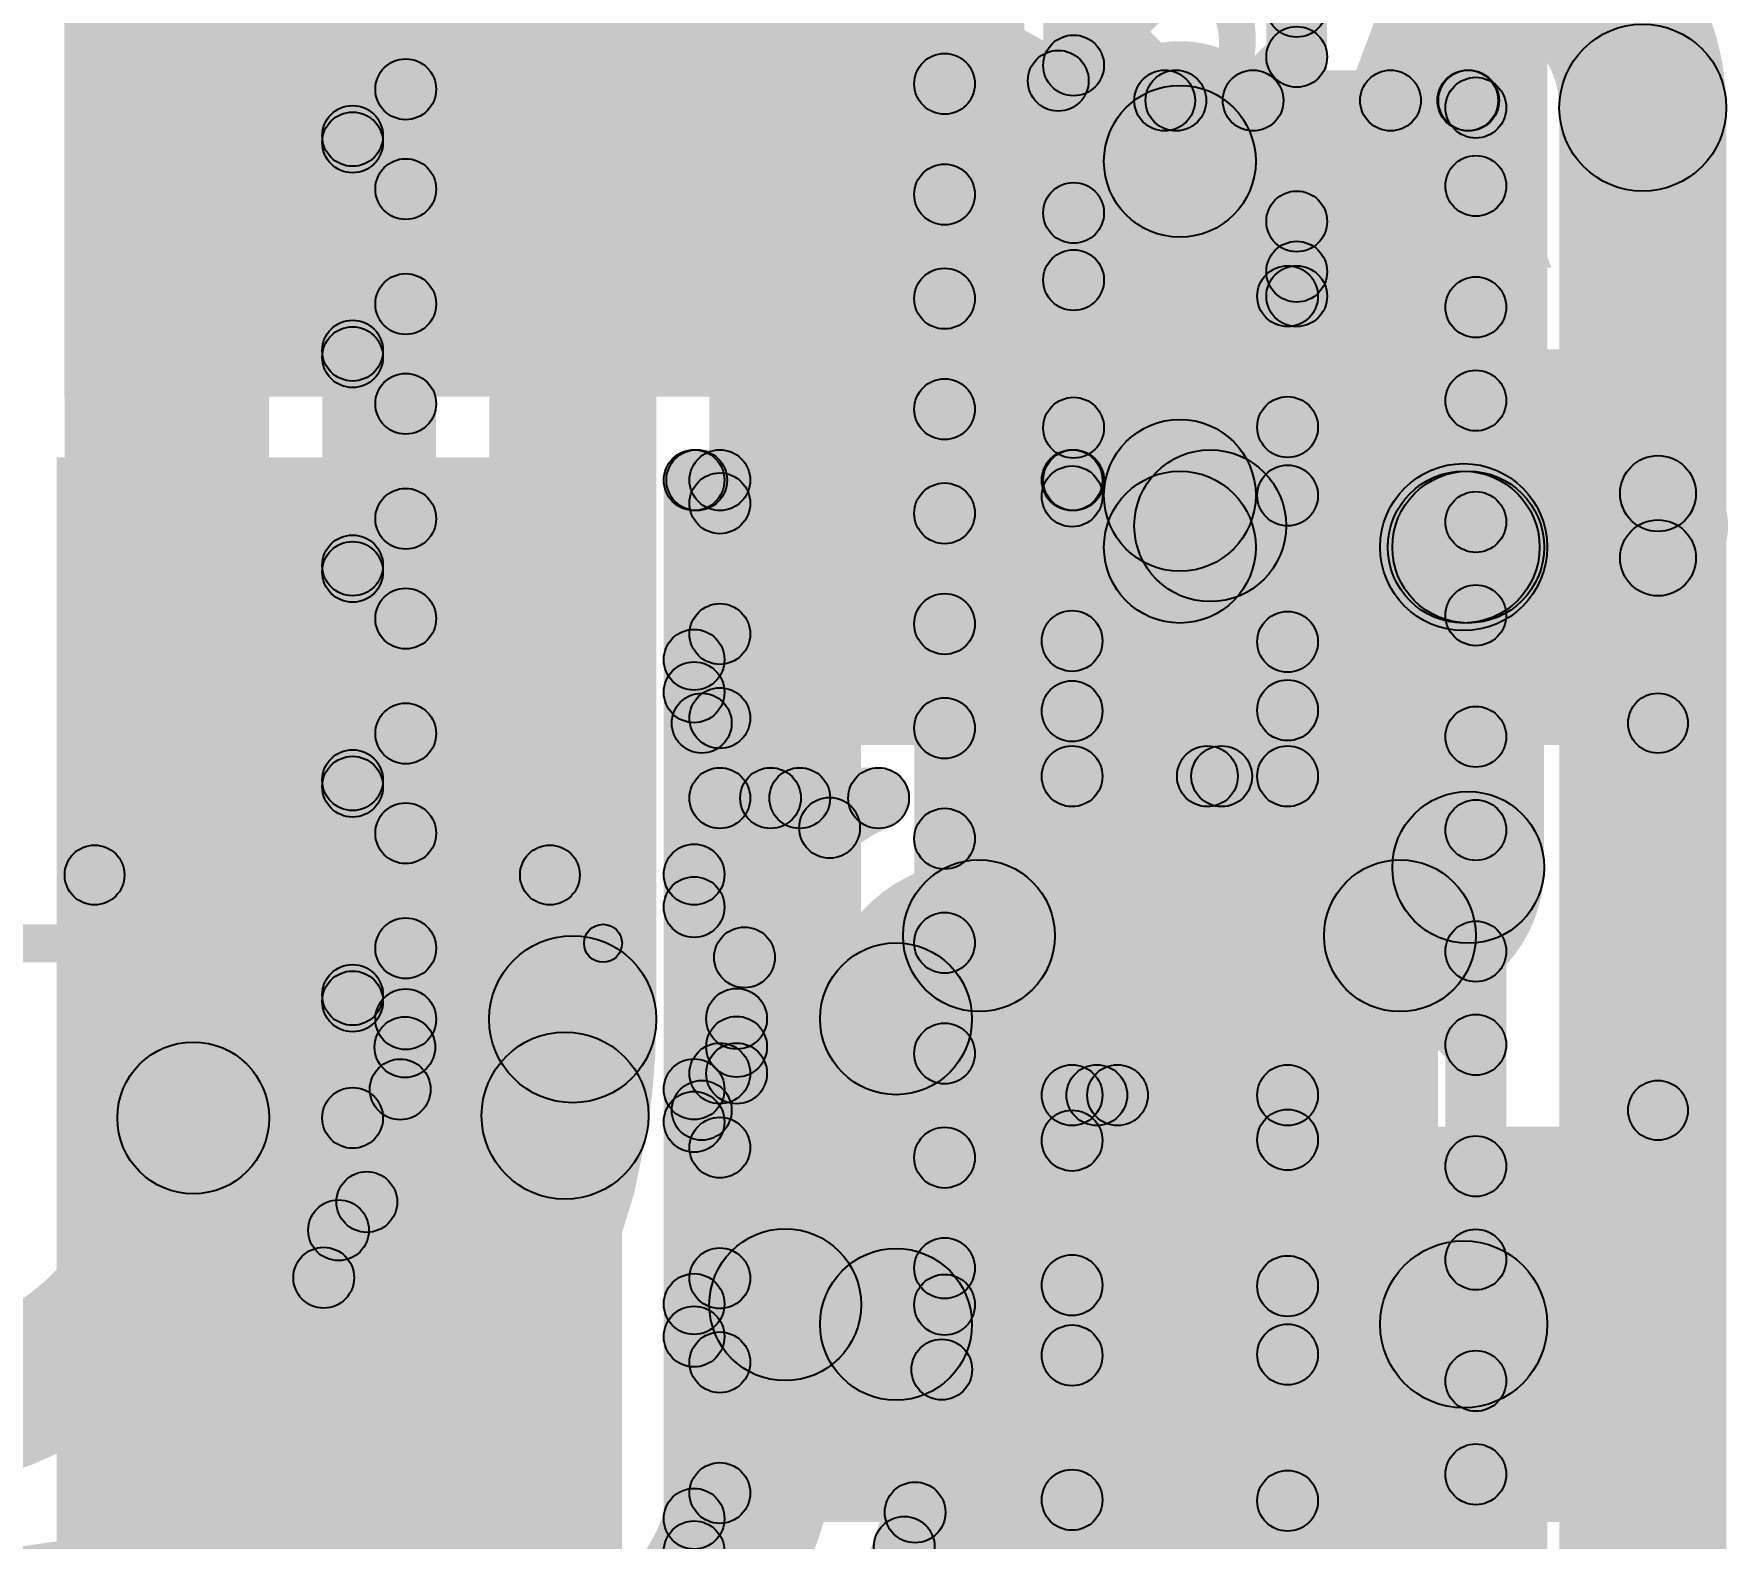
# Model space of a CAD drawing. Header units: millimetres. Extents: x -0.24 to 2.5, y 0 to 2.55.
# Drawn here: x 2.269 to 2.4922, y 0.2067 to 0.4048 of the extents above; entities that cross this region are included whole.
import ezdxf

# ---------------------------------------------------------------- set-up
doc = ezdxf.new("R2010")
doc.units = ezdxf.units.MM
doc.header["$MEASUREMENT"] = 0
for name, color, linetype in [('BottomLayer', 5, 'Continuous'), ('BottomSolder', 6, 'Continuous'), ('TopLayer', 1, 'Continuous'), ('TopOverlay', 2, 'Continuous'), ('TopPaste', 8, 'Continuous'), ('TopSolder', 216, 'Continuous'), ('ViaHoleLayer', 16, 'Continuous')]:
    doc.layers.add(name, color=color, linetype=linetype)

# ---------------------------------------------------------------- blocks, each defined once
blk = doc.blocks.new('RES_0805_84')
at = {"layer": 'TopLayer'}
for points in [[(-0.06, 0.025), (-0.02, 0.025), (-0.02, -0.025), (-0.06, -0.025)], [(0.02, 0.025), (0.06, 0.025), (0.06, -0.025), (0.02, -0.025)]]:
    blk.add_hatch(color=1, dxfattribs=at).paths.add_polyline_path(points)
at = {"layer": 'TopOverlay'}
h = blk.add_hatch(color=2, dxfattribs=at)
edge = h.paths.add_edge_path()
edge.add_arc((-0.065, 0.03), 0.003937, 0, 360)
h = blk.add_hatch(color=2, dxfattribs=at)
edge = h.paths.add_edge_path()
edge.add_arc((-0.065, 0.03), 0.003937, 0, 360)
for points in [[(0.065, 0.033937), (0.065, 0.026063), (-0.065, 0.026063), (-0.065, 0.033937)], [(-0.061063, -0.03), (-0.068937, -0.03), (-0.068937, 0.03), (-0.061063, 0.03)], [(0.068937, -0.03), (0.061063, -0.03), (0.061063, 0.03), (0.068937, 0.03)], [(0.065, -0.026063), (0.065, -0.033937), (-0.065, -0.033937), (-0.065, -0.026063)]]:
    blk.add_hatch(color=2, dxfattribs=at).paths.add_polyline_path(points)
h = blk.add_hatch(color=2, dxfattribs=at)
edge = h.paths.add_edge_path()
edge.add_arc((0.065, 0.03), 0.003937, 0, 360)
h = blk.add_hatch(color=2, dxfattribs=at)
edge = h.paths.add_edge_path()
edge.add_arc((0.065, 0.03), 0.003937, 0, 360)
h = blk.add_hatch(color=2, dxfattribs=at)
edge = h.paths.add_edge_path()
edge.add_arc((-0.065, -0.03), 0.003937, 0, 360)
h = blk.add_hatch(color=2, dxfattribs=at)
edge = h.paths.add_edge_path()
edge.add_arc((-0.065, -0.03), 0.003937, 0, 360)
h = blk.add_hatch(color=2, dxfattribs=at)
edge = h.paths.add_edge_path()
edge.add_arc((0.065, -0.03), 0.003937, 0, 360)
h = blk.add_hatch(color=2, dxfattribs=at)
edge = h.paths.add_edge_path()
edge.add_arc((0.065, -0.03), 0.003937, 0, 360)
at = {"layer": 'TopPaste'}
for points in [[(-0.06, 0.025), (-0.02, 0.025), (-0.02, -0.025), (-0.06, -0.025)], [(0.02, 0.025), (0.06, 0.025), (0.06, -0.025), (0.02, -0.025)]]:
    blk.add_hatch(color=8, dxfattribs=at).paths.add_polyline_path(points)
at = {"layer": 'TopSolder'}
for points in [[(-0.064, 0.029), (-0.016, 0.029), (-0.016, -0.029), (-0.064, -0.029)], [(0.016, 0.029), (0.064, 0.029), (0.064, -0.029), (0.016, -0.029)]]:
    blk.add_hatch(color=216, dxfattribs=at).paths.add_polyline_path(points)
at = {"layer": 'TopOverlay'}
for centre in [(-0.065, 0.03), (-0.065, 0.03), (0.065, 0.03), (0.065, 0.03), (-0.065, -0.03), (-0.065, -0.03), (0.065, -0.03), (0.065, -0.03)]:
    blk.add_circle(centre, 0.003937, dxfattribs=at)
blk = doc.blocks.new('SOT23_5_103')
at = {"layer": 'TopLayer'}
for points in [[(-0.07323, 0.04961), (-0.02913, 0.04961), (-0.02913, 0.0252), (-0.07323, 0.0252)], [(0.02913, 0.04961), (0.07323, 0.04961), (0.07323, 0.0252), (0.02913, 0.0252)], [(-0.07323, 0.0122), (-0.02913, 0.0122), (-0.02913, -0.0122), (-0.07323, -0.0122)], [(-0.07323, -0.0252), (-0.02913, -0.0252), (-0.02913, -0.04961), (-0.07323, -0.04961)], [(0.02913, -0.0252), (0.07323, -0.0252), (0.07323, -0.04961), (0.02913, -0.04961)]]:
    blk.add_hatch(color=1, dxfattribs=at).paths.add_polyline_path(points)
at = {"layer": 'TopOverlay'}
h = blk.add_hatch(color=2, dxfattribs=at)
edge = h.paths.add_edge_path()
edge.add_arc((-0.05824, 0.063), 0.005, 0, 360)
h = blk.add_hatch(color=2, dxfattribs=at)
edge = h.paths.add_edge_path()
edge.add_arc((-0.04976, 0.063), 0.005, 0, 360)
h = blk.add_hatch(color=2, dxfattribs=at)
edge = h.paths.add_edge_path()
edge.add_arc((-0.028, 0.063), 0.00394, 0, 360)
for points in [[(0.023, 0.06694), (0.023, 0.05906), (-0.028, 0.05906), (-0.028, 0.06694)], [(0.023, -0.05906), (0.023, -0.06694), (-0.028, -0.06694), (-0.028, -0.05906)]]:
    blk.add_hatch(color=2, dxfattribs=at).paths.add_polyline_path(points)
h = blk.add_hatch(color=2, dxfattribs=at)
edge = h.paths.add_edge_path()
edge.add_arc((0.023, 0.063), 0.00394, 0, 360)
h = blk.add_hatch(color=2, dxfattribs=at)
edge = h.paths.add_edge_path()
edge.add_arc((-0.028, -0.063), 0.00394, 0, 360)
h = blk.add_hatch(color=2, dxfattribs=at)
edge = h.paths.add_edge_path()
edge.add_arc((0.023, -0.063), 0.00394, 0, 360)
at = {"layer": 'TopPaste'}
for points in [[(-0.07323, 0.04961), (-0.02913, 0.04961), (-0.02913, 0.0252), (-0.07323, 0.0252)], [(0.02913, 0.04961), (0.07323, 0.04961), (0.07323, 0.0252), (0.02913, 0.0252)], [(-0.07323, 0.0122), (-0.02913, 0.0122), (-0.02913, -0.0122), (-0.07323, -0.0122)], [(-0.07323, -0.0252), (-0.02913, -0.0252), (-0.02913, -0.04961), (-0.07323, -0.04961)], [(0.02913, -0.0252), (0.07323, -0.0252), (0.07323, -0.04961), (0.02913, -0.04961)]]:
    blk.add_hatch(color=8, dxfattribs=at).paths.add_polyline_path(points)
at = {"layer": 'TopSolder'}
for points in [[(-0.07723, 0.05361), (-0.02513, 0.05361), (-0.02513, 0.0212), (-0.07723, 0.0212)], [(0.02513, 0.05361), (0.07723, 0.05361), (0.07723, 0.0212), (0.02513, 0.0212)], [(-0.07723, 0.0162), (-0.02513, 0.0162), (-0.02513, -0.0162), (-0.07723, -0.0162)], [(-0.07723, -0.0212), (-0.02513, -0.0212), (-0.02513, -0.05361), (-0.07723, -0.05361)], [(0.02513, -0.0212), (0.07723, -0.0212), (0.07723, -0.05361), (0.02513, -0.05361)]]:
    blk.add_hatch(color=216, dxfattribs=at).paths.add_polyline_path(points)
at = {"layer": 'TopOverlay', "const_width": 0.01}
blk.add_lwpolyline([(-0.04976, 0.063, 1), (-0.05824, 0.063, 1)], format="xyb", close=True, dxfattribs=at)
at = {"layer": 'TopOverlay'}
for centre, radius in [((-0.05824, 0.063), 0.005), ((-0.04976, 0.063), 0.005), ((-0.028, 0.063), 0.00394), ((0.023, 0.063), 0.00394), ((-0.028, -0.063), 0.00394), ((0.023, -0.063), 0.00394)]:
    blk.add_circle(centre, radius, dxfattribs=at)
blk = doc.blocks.new('C__1206_111')
at = {"layer": 'TopLayer'}
for points in [[(-0.08, 0.035), (-0.02, 0.035), (-0.02, -0.035), (-0.08, -0.035)], [(0.02, 0.035), (0.08, 0.035), (0.08, -0.035), (0.02, -0.035)]]:
    blk.add_hatch(color=1, dxfattribs=at).paths.add_polyline_path(points)
at = {"layer": 'TopOverlay'}
h = blk.add_hatch(color=2, dxfattribs=at)
edge = h.paths.add_edge_path()
edge.add_arc((-0.087, 0.042), 0.0025, 0, 360)
h = blk.add_hatch(color=2, dxfattribs=at)
edge = h.paths.add_edge_path()
edge.add_arc((-0.087, 0.042), 0.0025, 0, 360)
for points in [[(-0.087, 0.0395), (-0.087, 0.0445), (0.087, 0.0445), (0.087, 0.0395)], [(-0.0845, -0.042), (-0.0895, -0.042), (-0.0895, 0.042), (-0.0845, 0.042)], [(0.0895, -0.042), (0.0845, -0.042), (0.0845, 0.042), (0.0895, 0.042)], [(-0.087, -0.0445), (-0.087, -0.0395), (0.087, -0.0395), (0.087, -0.0445)]]:
    blk.add_hatch(color=2, dxfattribs=at).paths.add_polyline_path(points)
h = blk.add_hatch(color=2, dxfattribs=at)
edge = h.paths.add_edge_path()
edge.add_arc((0.087, 0.042), 0.0025, 0, 360)
h = blk.add_hatch(color=2, dxfattribs=at)
edge = h.paths.add_edge_path()
edge.add_arc((0.087, 0.042), 0.0025, 0, 360)
h = blk.add_hatch(color=2, dxfattribs=at)
edge = h.paths.add_edge_path()
edge.add_arc((-0.087, -0.042), 0.0025, 0, 360)
h = blk.add_hatch(color=2, dxfattribs=at)
edge = h.paths.add_edge_path()
edge.add_arc((-0.087, -0.042), 0.0025, 0, 360)
h = blk.add_hatch(color=2, dxfattribs=at)
edge = h.paths.add_edge_path()
edge.add_arc((0.087, -0.042), 0.0025, 0, 360)
h = blk.add_hatch(color=2, dxfattribs=at)
edge = h.paths.add_edge_path()
edge.add_arc((0.087, -0.042), 0.0025, 0, 360)
at = {"layer": 'TopPaste'}
for points in [[(-0.08, 0.035), (-0.02, 0.035), (-0.02, -0.035), (-0.08, -0.035)], [(0.02, 0.035), (0.08, 0.035), (0.08, -0.035), (0.02, -0.035)]]:
    blk.add_hatch(color=8, dxfattribs=at).paths.add_polyline_path(points)
at = {"layer": 'TopSolder'}
for points in [[(-0.084, 0.039), (-0.016, 0.039), (-0.016, -0.039), (-0.084, -0.039)], [(0.016, 0.039), (0.084, 0.039), (0.084, -0.039), (0.016, -0.039)]]:
    blk.add_hatch(color=216, dxfattribs=at).paths.add_polyline_path(points)
at = {"layer": 'TopOverlay'}
for centre in [(-0.087, 0.042), (-0.087, 0.042), (0.087, 0.042), (0.087, 0.042), (-0.087, -0.042), (-0.087, -0.042), (0.087, -0.042), (0.087, -0.042)]:
    blk.add_circle(centre, 0.0025, dxfattribs=at)

msp = doc.modelspace()

# ---------------------------------------------------------------- hatches: boundary and pattern name
at = {"layer": 'BottomLayer'}
for points in [[(2.3, 0.262), (2.28, 0.262), (2.28, 0.55), (2.3, 0.55)], [(2.315, 0.262), (2.307, 0.262), (2.307, 0.54109), (2.315, 0.54109)], [(2.322, 0.275), (2.314, 0.275), (2.314, 0.5016), (2.322, 0.5016)], [(2.351, 0.275), (2.329, 0.275), (2.329, 0.5016), (2.351, 0.5016)], [(2.378, 0.2374), (2.358, 0.2374), (2.358, 0.49), (2.378, 0.49)], [(2.393, 0.2374), (2.385, 0.2374), (2.385, 0.40892), (2.393, 0.40892)], [(2.31383, 0.38766), (2.30817, 0.39331), (2.31517, 0.40031), (2.32083, 0.39466)], [(2.39183, 0.3808), (2.38617, 0.38646), (2.40115, 0.40144), (2.40681, 0.39578)], [(2.38617, 0.39537), (2.39183, 0.40102), (2.46183, 0.33102), (2.45617, 0.32537)], [(2.418, 0.392), (2.418, 0.4), (2.45806, 0.4), (2.45806, 0.392)], [(2.385, 0.005), (2.454, 0.005), (2.454, 0.398), (2.385, 0.398)], [(2.39183, 0.35252), (2.38617, 0.35818), (2.42682, 0.39883), (2.43248, 0.39317)], [(2.39183, 0.32423), (2.38617, 0.32989), (2.45511, 0.39883), (2.46077, 0.39317)], [(2.41665, 0.39317), (2.42231, 0.39883), (2.46183, 0.35931), (2.45617, 0.35365)], [(2.44494, 0.39317), (2.45059, 0.39883), (2.46183, 0.38759), (2.45617, 0.38194)], [(2.30817, 0.38851), (2.31383, 0.39417), (2.32083, 0.38717), (2.31517, 0.38151)], [(2.463, 0.18291), (2.455, 0.18291), (2.455, 0.39506), (2.463, 0.39506)], [(2.492, 0.175), (2.47, 0.175), (2.47, 0.39506), (2.492, 0.39506)], [(2.31383, 0.35937), (2.30817, 0.36503), (2.31517, 0.37203), (2.32083, 0.36637)], [(2.38617, 0.36708), (2.39183, 0.37274), (2.46183, 0.30274), (2.45617, 0.29708)], [(2.39183, 0.29595), (2.38617, 0.30161), (2.45617, 0.37161), (2.46183, 0.36595)], [(2.30817, 0.36023), (2.31383, 0.36589), (2.32083, 0.35889), (2.31517, 0.35323)], [(2.388, 0.32), (2.45, 0.32), (2.45, 0.36), (2.388, 0.36)], [(2.38617, 0.3388), (2.39183, 0.34445), (2.46183, 0.27445), (2.45617, 0.2688)], [(2.31383, 0.33109), (2.30817, 0.33674), (2.31517, 0.34374), (2.32083, 0.33809)], [(2.39183, 0.26767), (2.38617, 0.27332), (2.45617, 0.34332), (2.46183, 0.33767)], [(2.30817, 0.33195), (2.31383, 0.3376), (2.32083, 0.3306), (2.31517, 0.32495)], [(2.31383, 0.3028), (2.30817, 0.30846), (2.31517, 0.31546), (2.32083, 0.3098)], [(2.38617, 0.31051), (2.39183, 0.31617), (2.46183, 0.24617), (2.45617, 0.24051)], [(2.39183, 0.23938), (2.38617, 0.24504), (2.45617, 0.31504), (2.46183, 0.30938)], [(2.30817, 0.30366), (2.31383, 0.30932), (2.32083, 0.30232), (2.31517, 0.29666)], [(2.31383, 0.27452), (2.30817, 0.28018), (2.31517, 0.28718), (2.32083, 0.28152)], [(2.38795, 0.20722), (2.38229, 0.21288), (2.45617, 0.28675), (2.46183, 0.2811)], [(2.38617, 0.28223), (2.39183, 0.28789), (2.46183, 0.21789), (2.45617, 0.21223)], [(2.30817, 0.27538), (2.31383, 0.28103), (2.32071, 0.27415), (2.31506, 0.26849)], [(2.38617, 0.25395), (2.39183, 0.2596), (2.46183, 0.1896), (2.45617, 0.18395)], [(2.28619, 0.07717), (2.28053, 0.08283), (2.45617, 0.25847), (2.46183, 0.25281)], [(2.31198, 0.24438), (2.30632, 0.25004), (2.31004, 0.25376), (2.31569, 0.2481)], [(2.31447, 0.07717), (2.30881, 0.08283), (2.45617, 0.23019), (2.46183, 0.22453)], [(2.3858, 0.22603), (2.39146, 0.23169), (2.48783, 0.13532), (2.48217, 0.12966)], [(2.38086, 0.20269), (2.38652, 0.20834), (2.48783, 0.10703), (2.48217, 0.10138)]]:
    msp.add_hatch(color=5, dxfattribs=at).paths.add_polyline_path(points)
h = msp.add_hatch(color=5, dxfattribs=at)
edge = h.paths.add_edge_path()
edge.add_arc((2.481, 0.39506), 0.011, 0, 360)
h = msp.add_hatch(color=5, dxfattribs=at)
edge = h.paths.add_edge_path()
edge.add_arc((2.481, 0.39506), 0.011, 0, 360)
h = msp.add_hatch(color=5, dxfattribs=at)
edge = h.paths.add_edge_path()
edge.add_arc((2.389, 0.3982), 0.004, 0, 360)
h = msp.add_hatch(color=5, dxfattribs=at)
edge = h.paths.add_edge_path()
edge.add_arc((2.40398, 0.39861), 0.004, 0, 360)
h = msp.add_hatch(color=5, dxfattribs=at)
edge = h.paths.add_edge_path()
edge.add_arc((2.318, 0.39748), 0.004, 0, 360)
h = msp.add_hatch(color=5, dxfattribs=at)
edge = h.paths.add_edge_path()
edge.add_arc((2.42, 0.388), 0.01181, 0, 360)
h = msp.add_hatch(color=5, dxfattribs=at)
edge = h.paths.add_edge_path()
edge.add_arc((2.418, 0.396), 0.004, 0, 360)
h = msp.add_hatch(color=5, dxfattribs=at)
edge = h.paths.add_edge_path()
edge.add_arc((2.418, 0.396), 0.004, 0, 360)
h = msp.add_hatch(color=5, dxfattribs=at)
edge = h.paths.add_edge_path()
edge.add_arc((2.41948, 0.396), 0.004, 0, 360)
h = msp.add_hatch(color=5, dxfattribs=at)
edge = h.paths.add_edge_path()
edge.add_arc((2.42965, 0.396), 0.004, 0, 360)
h = msp.add_hatch(color=5, dxfattribs=at)
edge = h.paths.add_edge_path()
edge.add_arc((2.44776, 0.396), 0.004, 0, 360)
h = msp.add_hatch(color=5, dxfattribs=at)
edge = h.paths.add_edge_path()
edge.add_arc((2.45794, 0.396), 0.004, 0, 360)
h = msp.add_hatch(color=5, dxfattribs=at)
edge = h.paths.add_edge_path()
edge.add_arc((2.45806, 0.396), 0.004, 0, 360)
h = msp.add_hatch(color=5, dxfattribs=at)
edge = h.paths.add_edge_path()
edge.add_arc((2.459, 0.39506), 0.004, 0, 360)
h = msp.add_hatch(color=5, dxfattribs=at)
edge = h.paths.add_edge_path()
edge.add_arc((2.311, 0.39134), 0.004, 0, 360)
h = msp.add_hatch(color=5, dxfattribs=at)
edge = h.paths.add_edge_path()
edge.add_arc((2.311, 0.39048), 0.004, 0, 360)
h = msp.add_hatch(color=5, dxfattribs=at)
edge = h.paths.add_edge_path()
edge.add_arc((2.459, 0.38476), 0.004, 0, 360)
h = msp.add_hatch(color=5, dxfattribs=at)
edge = h.paths.add_edge_path()
edge.add_arc((2.318, 0.38434), 0.004, 0, 360)
h = msp.add_hatch(color=5, dxfattribs=at)
edge = h.paths.add_edge_path()
edge.add_arc((2.389, 0.38363), 0.004, 0, 360)
h = msp.add_hatch(color=5, dxfattribs=at)
edge = h.paths.add_edge_path()
edge.add_arc((2.318, 0.3692), 0.004, 0, 360)
h = msp.add_hatch(color=5, dxfattribs=at)
edge = h.paths.add_edge_path()
edge.add_arc((2.389, 0.36991), 0.004, 0, 360)
h = msp.add_hatch(color=5, dxfattribs=at)
edge = h.paths.add_edge_path()
edge.add_arc((2.459, 0.36878), 0.004, 0, 360)
h = msp.add_hatch(color=5, dxfattribs=at)
edge = h.paths.add_edge_path()
edge.add_arc((2.311, 0.36306), 0.004, 0, 360)
h = msp.add_hatch(color=5, dxfattribs=at)
edge = h.paths.add_edge_path()
edge.add_arc((2.311, 0.3622), 0.004, 0, 360)
h = msp.add_hatch(color=5, dxfattribs=at)
edge = h.paths.add_edge_path()
edge.add_arc((2.318, 0.35606), 0.004, 0, 360)
h = msp.add_hatch(color=5, dxfattribs=at)
edge = h.paths.add_edge_path()
edge.add_arc((2.459, 0.35648), 0.004, 0, 360)
h = msp.add_hatch(color=5, dxfattribs=at)
edge = h.paths.add_edge_path()
edge.add_arc((2.389, 0.35535), 0.004, 0, 360)
h = msp.add_hatch(color=5, dxfattribs=at)
edge = h.paths.add_edge_path()
edge.add_arc((2.42, 0.344), 0.01, 0, 360)
h = msp.add_hatch(color=5, dxfattribs=at)
edge = h.paths.add_edge_path()
edge.add_arc((2.424, 0.34), 0.01, 0, 360)
h = msp.add_hatch(color=5, dxfattribs=at)
edge = h.paths.add_edge_path()
edge.add_arc((2.318, 0.34092), 0.004, 0, 360)
h = msp.add_hatch(color=5, dxfattribs=at)
edge = h.paths.add_edge_path()
edge.add_arc((2.389, 0.34163), 0.004, 0, 360)
h = msp.add_hatch(color=5, dxfattribs=at)
edge = h.paths.add_edge_path()
edge.add_arc((2.459, 0.34049), 0.004, 0, 360)
h = msp.add_hatch(color=5, dxfattribs=at)
edge = h.paths.add_edge_path()
edge.add_arc((2.311, 0.33477), 0.004, 0, 360)
h = msp.add_hatch(color=5, dxfattribs=at)
edge = h.paths.add_edge_path()
edge.add_arc((2.311, 0.33392), 0.004, 0, 360)
h = msp.add_hatch(color=5, dxfattribs=at)
edge = h.paths.add_edge_path()
edge.add_arc((2.318, 0.32777), 0.004, 0, 360)
h = msp.add_hatch(color=5, dxfattribs=at)
edge = h.paths.add_edge_path()
edge.add_arc((2.389, 0.32706), 0.004, 0, 360)
h = msp.add_hatch(color=5, dxfattribs=at)
edge = h.paths.add_edge_path()
edge.add_arc((2.459, 0.3282), 0.004, 0, 360)
h = msp.add_hatch(color=5, dxfattribs=at)
edge = h.paths.add_edge_path()
edge.add_arc((2.389, 0.31334), 0.004, 0, 360)
h = msp.add_hatch(color=5, dxfattribs=at)
edge = h.paths.add_edge_path()
edge.add_arc((2.318, 0.31263), 0.004, 0, 360)
h = msp.add_hatch(color=5, dxfattribs=at)
edge = h.paths.add_edge_path()
edge.add_arc((2.459, 0.31221), 0.004, 0, 360)
h = msp.add_hatch(color=5, dxfattribs=at)
edge = h.paths.add_edge_path()
edge.add_arc((2.311, 0.30649), 0.004, 0, 360)
h = msp.add_hatch(color=5, dxfattribs=at)
edge = h.paths.add_edge_path()
edge.add_arc((2.311, 0.30563), 0.004, 0, 360)
h = msp.add_hatch(color=5, dxfattribs=at)
edge = h.paths.add_edge_path()
edge.add_arc((2.459, 0.29991), 0.004, 0, 360)
h = msp.add_hatch(color=5, dxfattribs=at)
edge = h.paths.add_edge_path()
edge.add_arc((2.318, 0.29949), 0.004, 0, 360)
h = msp.add_hatch(color=5, dxfattribs=at)
edge = h.paths.add_edge_path()
edge.add_arc((2.389, 0.29878), 0.004, 0, 360)
h = msp.add_hatch(color=5, dxfattribs=at)
edge = h.paths.add_edge_path()
edge.add_arc((2.318, 0.28435), 0.004, 0, 360)
h = msp.add_hatch(color=5, dxfattribs=at)
edge = h.paths.add_edge_path()
edge.add_arc((2.389, 0.28506), 0.004, 0, 360)
h = msp.add_hatch(color=5, dxfattribs=at)
edge = h.paths.add_edge_path()
edge.add_arc((2.34, 0.275), 0.011, 0, 360)
h = msp.add_hatch(color=5, dxfattribs=at)
edge = h.paths.add_edge_path()
edge.add_arc((2.34, 0.275), 0.011, 0, 360)
h = msp.add_hatch(color=5, dxfattribs=at)
edge = h.paths.add_edge_path()
edge.add_arc((2.459, 0.28393), 0.004, 0, 360)
h = msp.add_hatch(color=5, dxfattribs=at)
edge = h.paths.add_edge_path()
edge.add_arc((2.311, 0.2782), 0.004, 0, 360)
h = msp.add_hatch(color=5, dxfattribs=at)
edge = h.paths.add_edge_path()
edge.add_arc((2.311, 0.27735), 0.004, 0, 360)
h = msp.add_hatch(color=5, dxfattribs=at)
edge = h.paths.add_edge_path()
edge.add_arc((2.318, 0.275), 0.004, 0, 360)
h = msp.add_hatch(color=5, dxfattribs=at)
edge = h.paths.add_edge_path()
edge.add_arc((2.318, 0.275), 0.004, 0, 360)
h = msp.add_hatch(color=5, dxfattribs=at)
edge = h.paths.add_edge_path()
edge.add_arc((2.31789, 0.27132), 0.004, 0, 360)
h = msp.add_hatch(color=5, dxfattribs=at)
edge = h.paths.add_edge_path()
edge.add_arc((2.459, 0.27163), 0.004, 0, 360)
h = msp.add_hatch(color=5, dxfattribs=at)
edge = h.paths.add_edge_path()
edge.add_arc((2.339, 0.26231), 0.011, 0, 360)
h = msp.add_hatch(color=5, dxfattribs=at)
edge = h.paths.add_edge_path()
edge.add_arc((2.339, 0.26231), 0.011, 0, 360)
h = msp.add_hatch(color=5, dxfattribs=at)
edge = h.paths.add_edge_path()
edge.add_arc((2.389, 0.27049), 0.004, 0, 360)
h = msp.add_hatch(color=5, dxfattribs=at)
edge = h.paths.add_edge_path()
edge.add_arc((2.29, 0.262), 0.01, 0, 360)
h = msp.add_hatch(color=5, dxfattribs=at)
edge = h.paths.add_edge_path()
edge.add_arc((2.29, 0.262), 0.01, 0, 360)
h = msp.add_hatch(color=5, dxfattribs=at)
edge = h.paths.add_edge_path()
edge.add_arc((2.31727, 0.26576), 0.004, 0, 360)
h = msp.add_hatch(color=5, dxfattribs=at)
edge = h.paths.add_edge_path()
edge.add_arc((2.31727, 0.26576), 0.004, 0, 360)
h = msp.add_hatch(color=5, dxfattribs=at)
edge = h.paths.add_edge_path()
edge.add_arc((2.311, 0.262), 0.004, 0, 360)
h = msp.add_hatch(color=5, dxfattribs=at)
edge = h.paths.add_edge_path()
edge.add_arc((2.311, 0.262), 0.004, 0, 360)
h = msp.add_hatch(color=5, dxfattribs=at)
edge = h.paths.add_edge_path()
edge.add_arc((2.389, 0.25677), 0.004, 0, 360)
h = msp.add_hatch(color=5, dxfattribs=at)
edge = h.paths.add_edge_path()
edge.add_arc((2.459, 0.25564), 0.004, 0, 360)
h = msp.add_hatch(color=5, dxfattribs=at)
edge = h.paths.add_edge_path()
edge.add_arc((2.31287, 0.25093), 0.004, 0, 360)
h = msp.add_hatch(color=5, dxfattribs=at)
edge = h.paths.add_edge_path()
edge.add_arc((2.30915, 0.24721), 0.004, 0, 360)
h = msp.add_hatch(color=5, dxfattribs=at)
edge = h.paths.add_edge_path()
edge.add_arc((2.368, 0.2374), 0.01, 0, 360)
h = msp.add_hatch(color=5, dxfattribs=at)
edge = h.paths.add_edge_path()
edge.add_arc((2.368, 0.2374), 0.01, 0, 360)
h = msp.add_hatch(color=5, dxfattribs=at)
edge = h.paths.add_edge_path()
edge.add_arc((2.389, 0.24221), 0.004, 0, 360)
h = msp.add_hatch(color=5, dxfattribs=at)
edge = h.paths.add_edge_path()
edge.add_arc((2.459, 0.24334), 0.004, 0, 360)
h = msp.add_hatch(color=5, dxfattribs=at)
edge = h.paths.add_edge_path()
edge.add_arc((2.30719, 0.24096), 0.004, 0, 360)
h = msp.add_hatch(color=5, dxfattribs=at)
edge = h.paths.add_edge_path()
edge.add_arc((2.30719, 0.24096), 0.004, 0, 360)
h = msp.add_hatch(color=5, dxfattribs=at)
edge = h.paths.add_edge_path()
edge.add_arc((2.389, 0.2374), 0.004, 0, 360)
h = msp.add_hatch(color=5, dxfattribs=at)
edge = h.paths.add_edge_path()
edge.add_arc((2.389, 0.2374), 0.004, 0, 360)
h = msp.add_hatch(color=5, dxfattribs=at)
edge = h.paths.add_edge_path()
edge.add_arc((2.38863, 0.22886), 0.004, 0, 360)
h = msp.add_hatch(color=5, dxfattribs=at)
edge = h.paths.add_edge_path()
edge.add_arc((2.459, 0.22736), 0.004, 0, 360)
h = msp.add_hatch(color=5, dxfattribs=at)
edge = h.paths.add_edge_path()
edge.add_arc((2.459, 0.21506), 0.004, 0, 360)
h = msp.add_hatch(color=5, dxfattribs=at)
edge = h.paths.add_edge_path()
edge.add_arc((2.38512, 0.21005), 0.004, 0, 360)
h = msp.add_hatch(color=5, dxfattribs=at)
edge = h.paths.add_edge_path()
edge.add_arc((2.38369, 0.20551), 0.004, 0, 360)
at = {"layer": 'BottomSolder'}
h = msp.add_hatch(color=6, dxfattribs=at)
edge = h.paths.add_edge_path()
edge.add_arc((2.42, 0.388), 0.01581, 0, 360)
at = {"layer": 'TopLayer'}
for points in [[(2.4684, 0.33718), (2.4464, 0.33718), (2.4464, 0.4526), (2.4684, 0.4526)], [(2.4394, 0.37023), (2.4314, 0.37023), (2.4314, 0.44766), (2.4394, 0.44766)], [(2.40883, 0.3978), (2.40317, 0.40346), (2.43257, 0.43286), (2.43823, 0.4272)], [(2.41, 0.346), (2.402, 0.346), (2.402, 0.43074), (2.41, 0.43074)], [(2.273, 0.357), (2.395, 0.357), (2.395, 0.425), (2.273, 0.425)], [(2.40317, 0.40665), (2.40883, 0.41231), (2.43823, 0.38291), (2.43257, 0.37725)], [(2.40883, 0.36952), (2.40317, 0.37518), (2.43257, 0.40458), (2.43823, 0.39892)], [(2.43, 0.33718), (2.41, 0.33718), (2.41, 0.388), (2.43, 0.388)], [(2.40317, 0.37837), (2.40883, 0.38402), (2.43703, 0.35583), (2.43137, 0.35017)], [(2.40863, 0.34104), (2.40297, 0.34669), (2.43257, 0.37629), (2.43823, 0.37064)], [(2.4382, 0.307), (2.4302, 0.307), (2.4302, 0.37023), (2.4382, 0.37023)], [(2.40317, 0.35008), (2.40883, 0.35574), (2.43703, 0.32754), (2.43137, 0.32189)], [(2.272, 0.201), (2.345, 0.201), (2.345, 0.349), (2.272, 0.349)], [(2.35351, 0.34317), (2.35917, 0.34883), (2.36222, 0.34578), (2.35657, 0.34012)], [(2.356, 0.342), (2.356, 0.35), (2.35939, 0.35), (2.35939, 0.342)], [(2.40863, 0.31275), (2.40297, 0.31841), (2.43137, 0.3468), (2.43703, 0.34115)], [(2.4574, 0.32718), (2.4574, 0.34718), (2.458, 0.34718), (2.458, 0.32718)], [(2.36, 0.19), (2.352, 0.19), (2.352, 0.346), (2.36, 0.346)], [(2.36339, 0.30413), (2.35539, 0.30413), (2.35539, 0.346), (2.36339, 0.346)], [(2.4098, 0.307), (2.4018, 0.307), (2.4018, 0.346), (2.4098, 0.346)], [(2.468, 0.295), (2.448, 0.295), (2.448, 0.33718), (2.468, 0.33718)], [(2.35883, 0.31952), (2.35317, 0.32518), (2.35657, 0.32857), (2.36222, 0.32291)], [(2.40297, 0.32199), (2.40863, 0.32765), (2.42645, 0.30983), (2.4208, 0.30417)], [(2.35317, 0.31523), (2.35883, 0.32089), (2.36222, 0.31749), (2.35657, 0.31184)], [(2.42833, 0.30417), (2.42268, 0.30983), (2.43137, 0.31852), (2.43703, 0.31286)], [(2.4058, 0.303), (2.4058, 0.311), (2.4342, 0.311), (2.4342, 0.303)], [(2.35939, 0.30013), (2.35939, 0.30813), (2.38031, 0.30813), (2.38031, 0.30013)], [(2.35883, 0.29123), (2.35317, 0.29689), (2.36324, 0.30696), (2.3689, 0.30131)], [(2.3671, 0.30131), (2.37275, 0.30696), (2.37668, 0.30304), (2.37102, 0.29738)], [(2.39353, 0.276), (2.39353, 0.296), (2.449, 0.296), (2.449, 0.276)], [(2.35317, 0.28695), (2.35883, 0.2926), (2.36546, 0.28597), (2.35981, 0.28031)], [(2.3656, 0.26787), (2.3576, 0.26787), (2.3576, 0.27506), (2.3656, 0.27506)], [(2.3926, 0.23482), (2.3726, 0.23482), (2.3726, 0.27506), (2.3926, 0.27506)], [(2.35883, 0.26295), (2.35317, 0.26861), (2.35877, 0.27421), (2.36443, 0.26855)], [(2.4058, 0.261), (2.4058, 0.269), (2.4342, 0.269), (2.4342, 0.261)], [(2.36339, 0.20177), (2.35539, 0.20177), (2.35539, 0.26787), (2.36339, 0.26787)], [(2.40863, 0.25618), (2.40297, 0.26184), (2.40896, 0.26783), (2.41462, 0.26217)], [(2.40623, 0.26217), (2.41189, 0.26783), (2.43703, 0.24269), (2.43137, 0.23703)], [(2.35317, 0.25866), (2.35883, 0.26432), (2.36222, 0.26092), (2.35657, 0.25527)], [(2.4098, 0.20177), (2.4018, 0.20177), (2.4018, 0.265), (2.4098, 0.265)], [(2.4382, 0.20177), (2.4302, 0.20177), (2.4302, 0.265), (2.4382, 0.265)], [(2.40863, 0.2279), (2.40297, 0.23356), (2.43137, 0.26195), (2.43703, 0.25629)], [(2.35883, 0.23467), (2.35317, 0.24032), (2.35657, 0.24372), (2.36222, 0.23806)], [(2.40297, 0.23714), (2.40863, 0.2428), (2.43703, 0.21441), (2.43137, 0.20875)], [(2.35317, 0.23038), (2.35883, 0.23603), (2.36222, 0.23264), (2.35657, 0.22698)], [(2.4684, 0.187), (2.4464, 0.187), (2.4464, 0.23482), (2.4684, 0.23482)], [(2.40863, 0.19962), (2.40297, 0.20527), (2.43137, 0.23367), (2.43703, 0.22801)], [(2.35883, 0.20638), (2.35317, 0.21204), (2.35657, 0.21543), (2.36222, 0.20977)], [(2.40297, 0.20886), (2.40863, 0.21451), (2.43864, 0.18451), (2.43298, 0.17885)], [(2.35317, 0.20209), (2.35883, 0.20775), (2.47175, 0.09483), (2.46609, 0.08917)]]:
    msp.add_hatch(color=1, dxfattribs=at).paths.add_polyline_path(points)
h = msp.add_hatch(color=1, dxfattribs=at)
edge = h.paths.add_edge_path()
edge.add_arc((2.4354, 0.40836), 0.004, 0, 360)
h = msp.add_hatch(color=1, dxfattribs=at)
edge = h.paths.add_edge_path()
edge.add_arc((2.406, 0.40063), 0.004, 0, 360)
h = msp.add_hatch(color=1, dxfattribs=at)
edge = h.paths.add_edge_path()
edge.add_arc((2.4354, 0.40175), 0.004, 0, 360)
h = msp.add_hatch(color=1, dxfattribs=at)
edge = h.paths.add_edge_path()
edge.add_arc((2.42, 0.388), 0.01181, 0, 360)
h = msp.add_hatch(color=1, dxfattribs=at)
edge = h.paths.add_edge_path()
edge.add_arc((2.42, 0.388), 0.01, 0, 360)
h = msp.add_hatch(color=1, dxfattribs=at)
edge = h.paths.add_edge_path()
edge.add_arc((2.406, 0.3812), 0.004, 0, 360)
h = msp.add_hatch(color=1, dxfattribs=at)
edge = h.paths.add_edge_path()
edge.add_arc((2.4354, 0.38008), 0.004, 0, 360)
h = msp.add_hatch(color=1, dxfattribs=at)
edge = h.paths.add_edge_path()
edge.add_arc((2.4354, 0.37346), 0.004, 0, 360)
h = msp.add_hatch(color=1, dxfattribs=at)
edge = h.paths.add_edge_path()
edge.add_arc((2.406, 0.37235), 0.004, 0, 360)
h = msp.add_hatch(color=1, dxfattribs=at)
edge = h.paths.add_edge_path()
edge.add_arc((2.4342, 0.37023), 0.004, 0, 360)
h = msp.add_hatch(color=1, dxfattribs=at)
edge = h.paths.add_edge_path()
edge.add_arc((2.4354, 0.37023), 0.004, 0, 360)
h = msp.add_hatch(color=1, dxfattribs=at)
edge = h.paths.add_edge_path()
edge.add_arc((2.406, 0.35291), 0.004, 0, 360)
h = msp.add_hatch(color=1, dxfattribs=at)
edge = h.paths.add_edge_path()
edge.add_arc((2.4342, 0.353), 0.004, 0, 360)
h = msp.add_hatch(color=1, dxfattribs=at)
edge = h.paths.add_edge_path()
edge.add_arc((2.356, 0.346), 0.004, 0, 360)
h = msp.add_hatch(color=1, dxfattribs=at)
edge = h.paths.add_edge_path()
edge.add_arc((2.356, 0.346), 0.004, 0, 360)
h = msp.add_hatch(color=1, dxfattribs=at)
edge = h.paths.add_edge_path()
edge.add_arc((2.35634, 0.346), 0.004, 0, 360)
h = msp.add_hatch(color=1, dxfattribs=at)
edge = h.paths.add_edge_path()
edge.add_arc((2.35939, 0.346), 0.004, 0, 360)
h = msp.add_hatch(color=1, dxfattribs=at)
edge = h.paths.add_edge_path()
edge.add_arc((2.35939, 0.346), 0.004, 0, 360)
h = msp.add_hatch(color=1, dxfattribs=at)
edge = h.paths.add_edge_path()
edge.add_arc((2.4058, 0.346), 0.004, 0, 360)
h = msp.add_hatch(color=1, dxfattribs=at)
edge = h.paths.add_edge_path()
edge.add_arc((2.406, 0.346), 0.004, 0, 360)
h = msp.add_hatch(color=1, dxfattribs=at)
edge = h.paths.add_edge_path()
edge.add_arc((2.35939, 0.34295), 0.004, 0, 360)
h = msp.add_hatch(color=1, dxfattribs=at)
edge = h.paths.add_edge_path()
edge.add_arc((2.4058, 0.34387), 0.004, 0, 360)
h = msp.add_hatch(color=1, dxfattribs=at)
edge = h.paths.add_edge_path()
edge.add_arc((2.42, 0.33718), 0.01, 0, 360)
h = msp.add_hatch(color=1, dxfattribs=at)
edge = h.paths.add_edge_path()
edge.add_arc((2.4342, 0.34398), 0.004, 0, 360)
h = msp.add_hatch(color=1, dxfattribs=at)
edge = h.paths.add_edge_path()
edge.add_arc((2.4574, 0.33718), 0.011, 0, 360)
h = msp.add_hatch(color=1, dxfattribs=at)
edge = h.paths.add_edge_path()
edge.add_arc((2.4574, 0.33718), 0.01, 0, 360)
h = msp.add_hatch(color=1, dxfattribs=at)
edge = h.paths.add_edge_path()
edge.add_arc((2.458, 0.33718), 0.01, 0, 360)
h = msp.add_hatch(color=1, dxfattribs=at)
edge = h.paths.add_edge_path()
edge.add_arc((2.458, 0.33718), 0.01, 0, 360)
h = msp.add_hatch(color=1, dxfattribs=at)
edge = h.paths.add_edge_path()
edge.add_arc((2.35939, 0.32574), 0.004, 0, 360)
h = msp.add_hatch(color=1, dxfattribs=at)
edge = h.paths.add_edge_path()
edge.add_arc((2.4058, 0.32482), 0.004, 0, 360)
h = msp.add_hatch(color=1, dxfattribs=at)
edge = h.paths.add_edge_path()
edge.add_arc((2.4342, 0.32471), 0.004, 0, 360)
h = msp.add_hatch(color=1, dxfattribs=at)
edge = h.paths.add_edge_path()
edge.add_arc((2.356, 0.32235), 0.004, 0, 360)
h = msp.add_hatch(color=1, dxfattribs=at)
edge = h.paths.add_edge_path()
edge.add_arc((2.356, 0.31806), 0.004, 0, 360)
h = msp.add_hatch(color=1, dxfattribs=at)
edge = h.paths.add_edge_path()
edge.add_arc((2.4058, 0.31558), 0.004, 0, 360)
h = msp.add_hatch(color=1, dxfattribs=at)
edge = h.paths.add_edge_path()
edge.add_arc((2.4342, 0.31569), 0.004, 0, 360)
h = msp.add_hatch(color=1, dxfattribs=at)
edge = h.paths.add_edge_path()
edge.add_arc((2.35939, 0.31466), 0.004, 0, 360)
h = msp.add_hatch(color=1, dxfattribs=at)
edge = h.paths.add_edge_path()
edge.add_arc((2.4058, 0.307), 0.004, 0, 360)
h = msp.add_hatch(color=1, dxfattribs=at)
edge = h.paths.add_edge_path()
edge.add_arc((2.4058, 0.307), 0.004, 0, 360)
h = msp.add_hatch(color=1, dxfattribs=at)
edge = h.paths.add_edge_path()
edge.add_arc((2.42363, 0.307), 0.004, 0, 360)
h = msp.add_hatch(color=1, dxfattribs=at)
edge = h.paths.add_edge_path()
edge.add_arc((2.42551, 0.307), 0.004, 0, 360)
h = msp.add_hatch(color=1, dxfattribs=at)
edge = h.paths.add_edge_path()
edge.add_arc((2.4342, 0.307), 0.004, 0, 360)
h = msp.add_hatch(color=1, dxfattribs=at)
edge = h.paths.add_edge_path()
edge.add_arc((2.4342, 0.307), 0.004, 0, 360)
h = msp.add_hatch(color=1, dxfattribs=at)
edge = h.paths.add_edge_path()
edge.add_arc((2.35939, 0.30413), 0.004, 0, 360)
h = msp.add_hatch(color=1, dxfattribs=at)
edge = h.paths.add_edge_path()
edge.add_arc((2.35939, 0.30413), 0.004, 0, 360)
h = msp.add_hatch(color=1, dxfattribs=at)
edge = h.paths.add_edge_path()
edge.add_arc((2.36607, 0.30413), 0.004, 0, 360)
h = msp.add_hatch(color=1, dxfattribs=at)
edge = h.paths.add_edge_path()
edge.add_arc((2.36992, 0.30413), 0.004, 0, 360)
h = msp.add_hatch(color=1, dxfattribs=at)
edge = h.paths.add_edge_path()
edge.add_arc((2.38031, 0.30413), 0.004, 0, 360)
h = msp.add_hatch(color=1, dxfattribs=at)
edge = h.paths.add_edge_path()
edge.add_arc((2.38031, 0.30413), 0.004, 0, 360)
h = msp.add_hatch(color=1, dxfattribs=at)
edge = h.paths.add_edge_path()
edge.add_arc((2.37385, 0.30021), 0.004, 0, 360)
h = msp.add_hatch(color=1, dxfattribs=at)
edge = h.paths.add_edge_path()
edge.add_arc((2.458, 0.295), 0.01, 0, 360)
h = msp.add_hatch(color=1, dxfattribs=at)
edge = h.paths.add_edge_path()
edge.add_arc((2.458, 0.295), 0.01, 0, 360)
h = msp.add_hatch(color=1, dxfattribs=at)
edge = h.paths.add_edge_path()
edge.add_arc((2.356, 0.29406), 0.004, 0, 360)
h = msp.add_hatch(color=1, dxfattribs=at)
edge = h.paths.add_edge_path()
edge.add_arc((2.39353, 0.286), 0.01, 0, 360)
h = msp.add_hatch(color=1, dxfattribs=at)
edge = h.paths.add_edge_path()
edge.add_arc((2.39353, 0.286), 0.01, 0, 360)
h = msp.add_hatch(color=1, dxfattribs=at)
edge = h.paths.add_edge_path()
edge.add_arc((2.449, 0.286), 0.01, 0, 360)
h = msp.add_hatch(color=1, dxfattribs=at)
edge = h.paths.add_edge_path()
edge.add_arc((2.449, 0.286), 0.01, 0, 360)
h = msp.add_hatch(color=1, dxfattribs=at)
edge = h.paths.add_edge_path()
edge.add_arc((2.356, 0.28977), 0.004, 0, 360)
h = msp.add_hatch(color=1, dxfattribs=at)
edge = h.paths.add_edge_path()
edge.add_arc((2.36264, 0.28314), 0.004, 0, 360)
h = msp.add_hatch(color=1, dxfattribs=at)
edge = h.paths.add_edge_path()
edge.add_arc((2.3826, 0.27506), 0.01, 0, 360)
h = msp.add_hatch(color=1, dxfattribs=at)
edge = h.paths.add_edge_path()
edge.add_arc((2.3826, 0.27506), 0.01, 0, 360)
h = msp.add_hatch(color=1, dxfattribs=at)
edge = h.paths.add_edge_path()
edge.add_arc((2.3616, 0.27506), 0.004, 0, 360)
h = msp.add_hatch(color=1, dxfattribs=at)
edge = h.paths.add_edge_path()
edge.add_arc((2.3616, 0.27506), 0.004, 0, 360)
h = msp.add_hatch(color=1, dxfattribs=at)
edge = h.paths.add_edge_path()
edge.add_arc((2.3616, 0.27138), 0.004, 0, 360)
h = msp.add_hatch(color=1, dxfattribs=at)
edge = h.paths.add_edge_path()
edge.add_arc((2.35939, 0.26787), 0.004, 0, 360)
h = msp.add_hatch(color=1, dxfattribs=at)
edge = h.paths.add_edge_path()
edge.add_arc((2.3616, 0.26787), 0.004, 0, 360)
h = msp.add_hatch(color=1, dxfattribs=at)
edge = h.paths.add_edge_path()
edge.add_arc((2.356, 0.26578), 0.004, 0, 360)
h = msp.add_hatch(color=1, dxfattribs=at)
edge = h.paths.add_edge_path()
edge.add_arc((2.4058, 0.265), 0.004, 0, 360)
h = msp.add_hatch(color=1, dxfattribs=at)
edge = h.paths.add_edge_path()
edge.add_arc((2.4058, 0.265), 0.004, 0, 360)
h = msp.add_hatch(color=1, dxfattribs=at)
edge = h.paths.add_edge_path()
edge.add_arc((2.40906, 0.265), 0.004, 0, 360)
h = msp.add_hatch(color=1, dxfattribs=at)
edge = h.paths.add_edge_path()
edge.add_arc((2.41179, 0.265), 0.004, 0, 360)
h = msp.add_hatch(color=1, dxfattribs=at)
edge = h.paths.add_edge_path()
edge.add_arc((2.4342, 0.265), 0.004, 0, 360)
h = msp.add_hatch(color=1, dxfattribs=at)
edge = h.paths.add_edge_path()
edge.add_arc((2.4342, 0.265), 0.004, 0, 360)
h = msp.add_hatch(color=1, dxfattribs=at)
edge = h.paths.add_edge_path()
edge.add_arc((2.356, 0.26149), 0.004, 0, 360)
h = msp.add_hatch(color=1, dxfattribs=at)
edge = h.paths.add_edge_path()
edge.add_arc((2.35939, 0.2581), 0.004, 0, 360)
h = msp.add_hatch(color=1, dxfattribs=at)
edge = h.paths.add_edge_path()
edge.add_arc((2.4058, 0.25901), 0.004, 0, 360)
h = msp.add_hatch(color=1, dxfattribs=at)
edge = h.paths.add_edge_path()
edge.add_arc((2.4342, 0.25912), 0.004, 0, 360)
h = msp.add_hatch(color=1, dxfattribs=at)
edge = h.paths.add_edge_path()
edge.add_arc((2.4574, 0.23482), 0.011, 0, 360)
h = msp.add_hatch(color=1, dxfattribs=at)
edge = h.paths.add_edge_path()
edge.add_arc((2.35939, 0.24089), 0.004, 0, 360)
h = msp.add_hatch(color=1, dxfattribs=at)
edge = h.paths.add_edge_path()
edge.add_arc((2.3826, 0.23482), 0.01, 0, 360)
h = msp.add_hatch(color=1, dxfattribs=at)
edge = h.paths.add_edge_path()
edge.add_arc((2.4058, 0.23997), 0.004, 0, 360)
h = msp.add_hatch(color=1, dxfattribs=at)
edge = h.paths.add_edge_path()
edge.add_arc((2.4342, 0.23986), 0.004, 0, 360)
h = msp.add_hatch(color=1, dxfattribs=at)
edge = h.paths.add_edge_path()
edge.add_arc((2.356, 0.23749), 0.004, 0, 360)
h = msp.add_hatch(color=1, dxfattribs=at)
edge = h.paths.add_edge_path()
edge.add_arc((2.356, 0.2332), 0.004, 0, 360)
h = msp.add_hatch(color=1, dxfattribs=at)
edge = h.paths.add_edge_path()
edge.add_arc((2.4058, 0.23073), 0.004, 0, 360)
h = msp.add_hatch(color=1, dxfattribs=at)
edge = h.paths.add_edge_path()
edge.add_arc((2.4342, 0.23084), 0.004, 0, 360)
h = msp.add_hatch(color=1, dxfattribs=at)
edge = h.paths.add_edge_path()
edge.add_arc((2.35939, 0.22981), 0.004, 0, 360)
h = msp.add_hatch(color=1, dxfattribs=at)
edge = h.paths.add_edge_path()
edge.add_arc((2.35939, 0.2126), 0.004, 0, 360)
h = msp.add_hatch(color=1, dxfattribs=at)
edge = h.paths.add_edge_path()
edge.add_arc((2.4058, 0.21169), 0.004, 0, 360)
h = msp.add_hatch(color=1, dxfattribs=at)
edge = h.paths.add_edge_path()
edge.add_arc((2.4342, 0.21158), 0.004, 0, 360)
h = msp.add_hatch(color=1, dxfattribs=at)
edge = h.paths.add_edge_path()
edge.add_arc((2.356, 0.20921), 0.004, 0, 360)
h = msp.add_hatch(color=1, dxfattribs=at)
edge = h.paths.add_edge_path()
edge.add_arc((2.356, 0.20492), 0.004, 0, 360)
at = {"layer": 'TopSolder'}
h = msp.add_hatch(color=216, dxfattribs=at)
edge = h.paths.add_edge_path()
edge.add_arc((2.42, 0.388), 0.01581, 0, 360)
at = {"layer": 'ViaHoleLayer'}
h = msp.add_hatch(color=16, dxfattribs=at)
edge = h.paths.add_edge_path()
edge.add_arc((2.42, 0.388), 0.00787, 0, 360)

# ---------------------------------------------------------------- linework, layer by layer
at = {"layer": 'BottomLayer'}
for points, const_width in [([(2.45806, 0.418, -0.414214), (2.481, 0.39506)], 0.022), ([(2.418, 0.396, -0.21273), (2.389, 0.40892)], 0.008), ([(2.424, 0.34, -0.414214), (2.42, 0.344)], 0.02), ([(2.34, 0.275, -0.039345), (2.339, 0.26231)], 0.022), ([(2.318, 0.275, -0.039345), (2.31727, 0.26576)], 0.008), ([(2.339, 0.26231, -0.368858), (2.259, 0.194)], 0.022), ([(2.29, 0.262, -0.414214), (2.251, 0.223)], 0.02), ([(2.31727, 0.26576, -0.114925), (2.30719, 0.24096)], 0.008), ([(2.311, 0.262, -0.089811), (2.30719, 0.24096)], 0.008), ([(2.368, 0.2374, -0.414214), (2.2906, 0.16)], 0.02), ([(2.389, 0.2374, -0.414214), (2.2906, 0.139)], 0.008)]:
    msp.add_lwpolyline(points, format="xyb", dxfattribs=dict(at, const_width=const_width))
for centre, radius in [((2.481, 0.39506), 0.011), ((2.481, 0.39506), 0.011), ((2.389, 0.3982), 0.004), ((2.40398, 0.39861), 0.004), ((2.318, 0.39748), 0.004), ((2.418, 0.396), 0.004), ((2.418, 0.396), 0.004), ((2.41948, 0.396), 0.004), ((2.42965, 0.396), 0.004), ((2.44776, 0.396), 0.004), ((2.45794, 0.396), 0.004), ((2.45806, 0.396), 0.004), ((2.459, 0.39506), 0.004), ((2.311, 0.39134), 0.004), ((2.311, 0.39048), 0.004), ((2.459, 0.38476), 0.004), ((2.318, 0.38434), 0.004), ((2.389, 0.38363), 0.004), ((2.318, 0.3692), 0.004), ((2.389, 0.36991), 0.004), ((2.459, 0.36878), 0.004), ((2.311, 0.36306), 0.004), ((2.311, 0.3622), 0.004), ((2.318, 0.35606), 0.004), ((2.459, 0.35648), 0.004), ((2.389, 0.35535), 0.004), ((2.42, 0.344), 0.01), ((2.424, 0.34), 0.01), ((2.318, 0.34092), 0.004), ((2.389, 0.34163), 0.004), ((2.459, 0.34049), 0.004), ((2.311, 0.33477), 0.004), ((2.311, 0.33392), 0.004), ((2.318, 0.32777), 0.004), ((2.389, 0.32706), 0.004), ((2.459, 0.3282), 0.004), ((2.389, 0.31334), 0.004), ((2.318, 0.31263), 0.004), ((2.459, 0.31221), 0.004), ((2.311, 0.30649), 0.004), ((2.311, 0.30563), 0.004), ((2.459, 0.29991), 0.004), ((2.318, 0.29949), 0.004), ((2.389, 0.29878), 0.004), ((2.318, 0.28435), 0.004), ((2.389, 0.28506), 0.004), ((2.34, 0.275), 0.011), ((2.34, 0.275), 0.011), ((2.459, 0.28393), 0.004), ((2.311, 0.2782), 0.004), ((2.311, 0.27735), 0.004), ((2.318, 0.275), 0.004), ((2.318, 0.275), 0.004), ((2.31789, 0.27132), 0.004), ((2.459, 0.27163), 0.004), ((2.339, 0.26231), 0.011), ((2.339, 0.26231), 0.011), ((2.389, 0.27049), 0.004), ((2.29, 0.262), 0.01), ((2.29, 0.262), 0.01), ((2.31727, 0.26576), 0.004), ((2.31727, 0.26576), 0.004), ((2.311, 0.262), 0.004), ((2.311, 0.262), 0.004), ((2.389, 0.25677), 0.004), ((2.459, 0.25564), 0.004), ((2.31287, 0.25093), 0.004), ((2.30915, 0.24721), 0.004), ((2.368, 0.2374), 0.01), ((2.368, 0.2374), 0.01), ((2.389, 0.24221), 0.004), ((2.459, 0.24334), 0.004), ((2.30719, 0.24096), 0.004), ((2.30719, 0.24096), 0.004), ((2.389, 0.2374), 0.004), ((2.389, 0.2374), 0.004), ((2.38863, 0.22886), 0.004), ((2.459, 0.22736), 0.004), ((2.459, 0.21506), 0.004), ((2.38512, 0.21005), 0.004), ((2.38369, 0.20551), 0.004)]:
    msp.add_circle(centre, radius, dxfattribs=at)
at = {"layer": 'TopLayer'}
for points, const_width in [([(2.3616, 0.27506, -0.294031), (2.38031, 0.30413)], 0.008), ([(2.458, 0.295, -0.414214), (2.449, 0.286)], 0.02), ([(2.3826, 0.27506, -0.414214), (2.39353, 0.286)], 0.02)]:
    msp.add_lwpolyline(points, format="xyb", dxfattribs=dict(at, const_width=const_width))
for centre, radius in [((2.4354, 0.40836), 0.004), ((2.406, 0.40063), 0.004), ((2.4354, 0.40175), 0.004), ((2.42, 0.388), 0.01), ((2.406, 0.3812), 0.004), ((2.4354, 0.38008), 0.004), ((2.4354, 0.37346), 0.004), ((2.406, 0.37235), 0.004), ((2.4342, 0.37023), 0.004), ((2.4354, 0.37023), 0.004), ((2.406, 0.35291), 0.004), ((2.4342, 0.353), 0.004), ((2.356, 0.346), 0.004), ((2.356, 0.346), 0.004), ((2.35634, 0.346), 0.004), ((2.35939, 0.346), 0.004), ((2.35939, 0.346), 0.004), ((2.4058, 0.346), 0.004), ((2.406, 0.346), 0.004), ((2.35939, 0.34295), 0.004), ((2.4058, 0.34387), 0.004), ((2.42, 0.33718), 0.01), ((2.4342, 0.34398), 0.004), ((2.4574, 0.33718), 0.011), ((2.4574, 0.33718), 0.01), ((2.458, 0.33718), 0.01), ((2.458, 0.33718), 0.01), ((2.35939, 0.32574), 0.004), ((2.4058, 0.32482), 0.004), ((2.4342, 0.32471), 0.004), ((2.356, 0.32235), 0.004), ((2.356, 0.31806), 0.004), ((2.4058, 0.31558), 0.004), ((2.4342, 0.31569), 0.004), ((2.35939, 0.31466), 0.004), ((2.4058, 0.307), 0.004), ((2.4058, 0.307), 0.004), ((2.42363, 0.307), 0.004), ((2.42551, 0.307), 0.004), ((2.4342, 0.307), 0.004), ((2.4342, 0.307), 0.004), ((2.35939, 0.30413), 0.004), ((2.35939, 0.30413), 0.004), ((2.36607, 0.30413), 0.004), ((2.36992, 0.30413), 0.004), ((2.38031, 0.30413), 0.004), ((2.38031, 0.30413), 0.004), ((2.37385, 0.30021), 0.004), ((2.458, 0.295), 0.01), ((2.458, 0.295), 0.01), ((2.356, 0.29406), 0.004), ((2.39353, 0.286), 0.01), ((2.39353, 0.286), 0.01), ((2.449, 0.286), 0.01), ((2.449, 0.286), 0.01), ((2.356, 0.28977), 0.004), ((2.36264, 0.28314), 0.004), ((2.3826, 0.27506), 0.01), ((2.3826, 0.27506), 0.01), ((2.3616, 0.27506), 0.004), ((2.3616, 0.27506), 0.004), ((2.3616, 0.27138), 0.004), ((2.35939, 0.26787), 0.004), ((2.3616, 0.26787), 0.004), ((2.356, 0.26578), 0.004), ((2.4058, 0.265), 0.004), ((2.4058, 0.265), 0.004), ((2.40906, 0.265), 0.004), ((2.41179, 0.265), 0.004), ((2.4342, 0.265), 0.004), ((2.4342, 0.265), 0.004), ((2.356, 0.26149), 0.004), ((2.35939, 0.2581), 0.004), ((2.4058, 0.25901), 0.004), ((2.4342, 0.25912), 0.004), ((2.4574, 0.23482), 0.011), ((2.35939, 0.24089), 0.004), ((2.3826, 0.23482), 0.01), ((2.4058, 0.23997), 0.004), ((2.4342, 0.23986), 0.004), ((2.356, 0.23749), 0.004), ((2.356, 0.2332), 0.004), ((2.4058, 0.23073), 0.004), ((2.4342, 0.23084), 0.004), ((2.35939, 0.22981), 0.004), ((2.35939, 0.2126), 0.004), ((2.4058, 0.21169), 0.004), ((2.4342, 0.21158), 0.004), ((2.356, 0.20921), 0.004), ((2.356, 0.20492), 0.004)]:
    msp.add_circle(centre, radius, dxfattribs=at)

# ---------------------------------------------------------------- block references
at = {"rotation": 270}
for name, p in [('RES_0805_84', (2.307, 0.359)), ('SOT23_5_103', (2.42, 0.286))]:
    msp.add_blockref(name, p, dxfattribs=at)
msp.add_blockref('C__1206_111', (2.257, 0.243))

# ---------------------------------------------------------------- texts
at = {"layer": 'TopOverlay'}
msp.add_text('U3A', height=0.04, dxfattribs=at).set_placement((2.365, 0.374))

doc.saveas('drawing.dxf')
